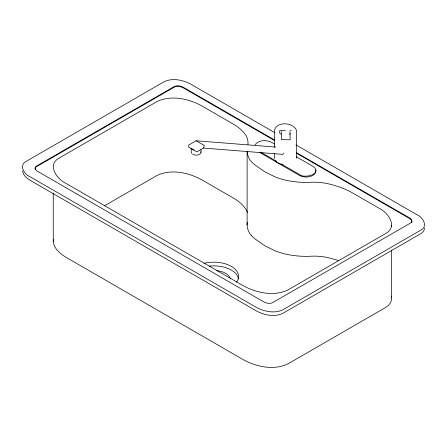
<?xml version="1.0" encoding="UTF-8"?>
<svg xmlns="http://www.w3.org/2000/svg" width="447" height="447" viewBox="0 0 447 447"><rect width="100%" height="100%" fill="white"/><g stroke="black" fill="none" stroke-linecap="round" stroke-linejoin="round"><path stroke-width="0.67" d="M279.688 133.262L279.727 130.485L285.493 130.552M281.23 131.485L281.532 139.66L290.181 139.766L289.874 131.53M35.05 168.742L35.469 167.474L36.257 166.82L174.408 87.059C177.23 85.712 180.633 86.455 183.281 87.869L274.547 140.565M391.661 250.119L391.661 297.87C391.874 301.993 389.058 305.558 385.605 307.497L287.929 363.886C273.832 370.613 256.818 366.909 243.57 359.835L66.324 257.5C59.948 253.678 52.372 247.577 53.411 239.268M424.426 227.953C424.549 230.389 422.89 232.49 420.851 233.636L282.716 313.386C274.352 317.37 264.261 315.152 256.405 310.956L30.357 180.448C26.848 178.331 23.032 175.319 22.573 170.944M200.921 149.767C202.698 154.885 196.144 156.344 192.825 154.226M411.776 222.455L411.922 222.03M203.469 148.074L204.335 145.487L196.177 140.783L188.707 145.091L188.707 147.18L196.864 151.891L203.469 148.074L282.957 154.371L283.387 153.075M254.963 144.845C259.539 138.939 268.982 139.732 274.402 144.107M289.835 134.307L290.762 133.709M192.786 149.533L193.858 149.985M104.525 205.782L156.981 175.498C171.072 168.776 188.092 172.475 201.334 179.554L233.306 198.01A54.696 31.581 0 0 1 246.772 210.8A49.237 28.429 0 0 1 247.347 212.493M289.98 130.608L291.26 130.625M196.177 140.783L275.659 147.074M283.135 164.742L280.42 164.038A12.55 7.247 0 0 1 276.201 161.602L275.307 160.574M274.765 132.653L190.746 84.148C182.801 79.901 172.592 77.677 164.133 81.712L25.982 161.473C18.545 165.435 24.451 174.576 30.195 176.839L256.254 307.352C264.199 311.598 274.408 313.816 282.867 309.782L421.018 230.026C428.455 226.065 422.549 216.924 416.805 214.661L295.92 144.867M274.547 139.972L183.281 87.282C180.633 85.863 177.23 85.126 174.408 86.472L36.257 166.228C33.782 167.552 35.749 170.598 37.665 171.352L263.719 301.865C266.367 303.278 269.77 304.021 272.592 302.675L410.743 222.913C413.218 221.595 411.251 218.549 409.335 217.795L296.311 152.539M296.311 153.125L409.335 218.382L411.408 220.153L411.95 221.578M296.137 156.657L313.649 166.765C322.091 174.101 304.664 178.655 299.836 174.738L280.923 163.82M260.512 152.036L276.285 161.143M259.383 152.259L299.836 175.61C304.932 178.375 316.158 177.353 315.878 169.989M280.185 133.575L281.185 134.201M192.009 148.918L192.825 149.516M338.178 260.523A74.124 42.795 0 0 0 327.975 257.651A37.514 21.657 0 0 0 310.14 256.26A55.456 32.016 0 0 1 275.67 251.085L265.261 246.018L256.176 239.743A46.192 26.669 0 0 1 251.454 235.603L251.208 235.312M251.454 235.603L250.186 234.122A45.035 26.004 0 0 1 247.28 222.388M192.009 153.628L191.255 152.215L191.255 148.18M35.123 169.212L35.307 169.687M200.703 151.734L200.921 152.461M391.376 296.115L391.661 297.87M391.661 225.204L391.661 226.59M296.573 158.249L296.573 130.686C293.69 122.227 277.011 121.003 274.475 130.122L274.475 147.348M274.475 153.55L274.475 158.372M247.113 152.382L247.113 225.042M53.249 193.076L53.249 241.52M247.113 151.114A45.035 26.004 0 0 0 250.186 160.194L251.454 161.674A46.192 26.669 0 0 0 256.176 165.815L265.261 172.084L275.67 177.157A55.456 32.016 0 0 0 310.14 182.331A37.514 21.657 0 0 1 327.975 183.723A74.124 42.795 0 0 1 353.124 193.255L378.587 207.956C387.879 212.118 398.445 226.657 385.605 233.563L287.929 289.958C273.832 296.679 256.818 292.981 243.57 285.907L66.324 183.572C57.032 179.409 46.466 164.87 59.306 157.964L156.981 101.57C171.072 94.848 188.092 98.547 201.334 105.621L233.306 124.082A54.696 31.581 0 0 1 246.772 136.871A49.237 28.429 0 0 1 247.956 144.571M216.896 270.675A16.74 9.666 0 0 1 230.401 278.928M203.977 263.339A24.775 14.304 0 0 1 231.356 266.373A24.775 14.304 0 0 1 236.502 282.197M209.263 266.116A24.775 14.304 0 0 1 238.486 278.945"/></g></svg>
